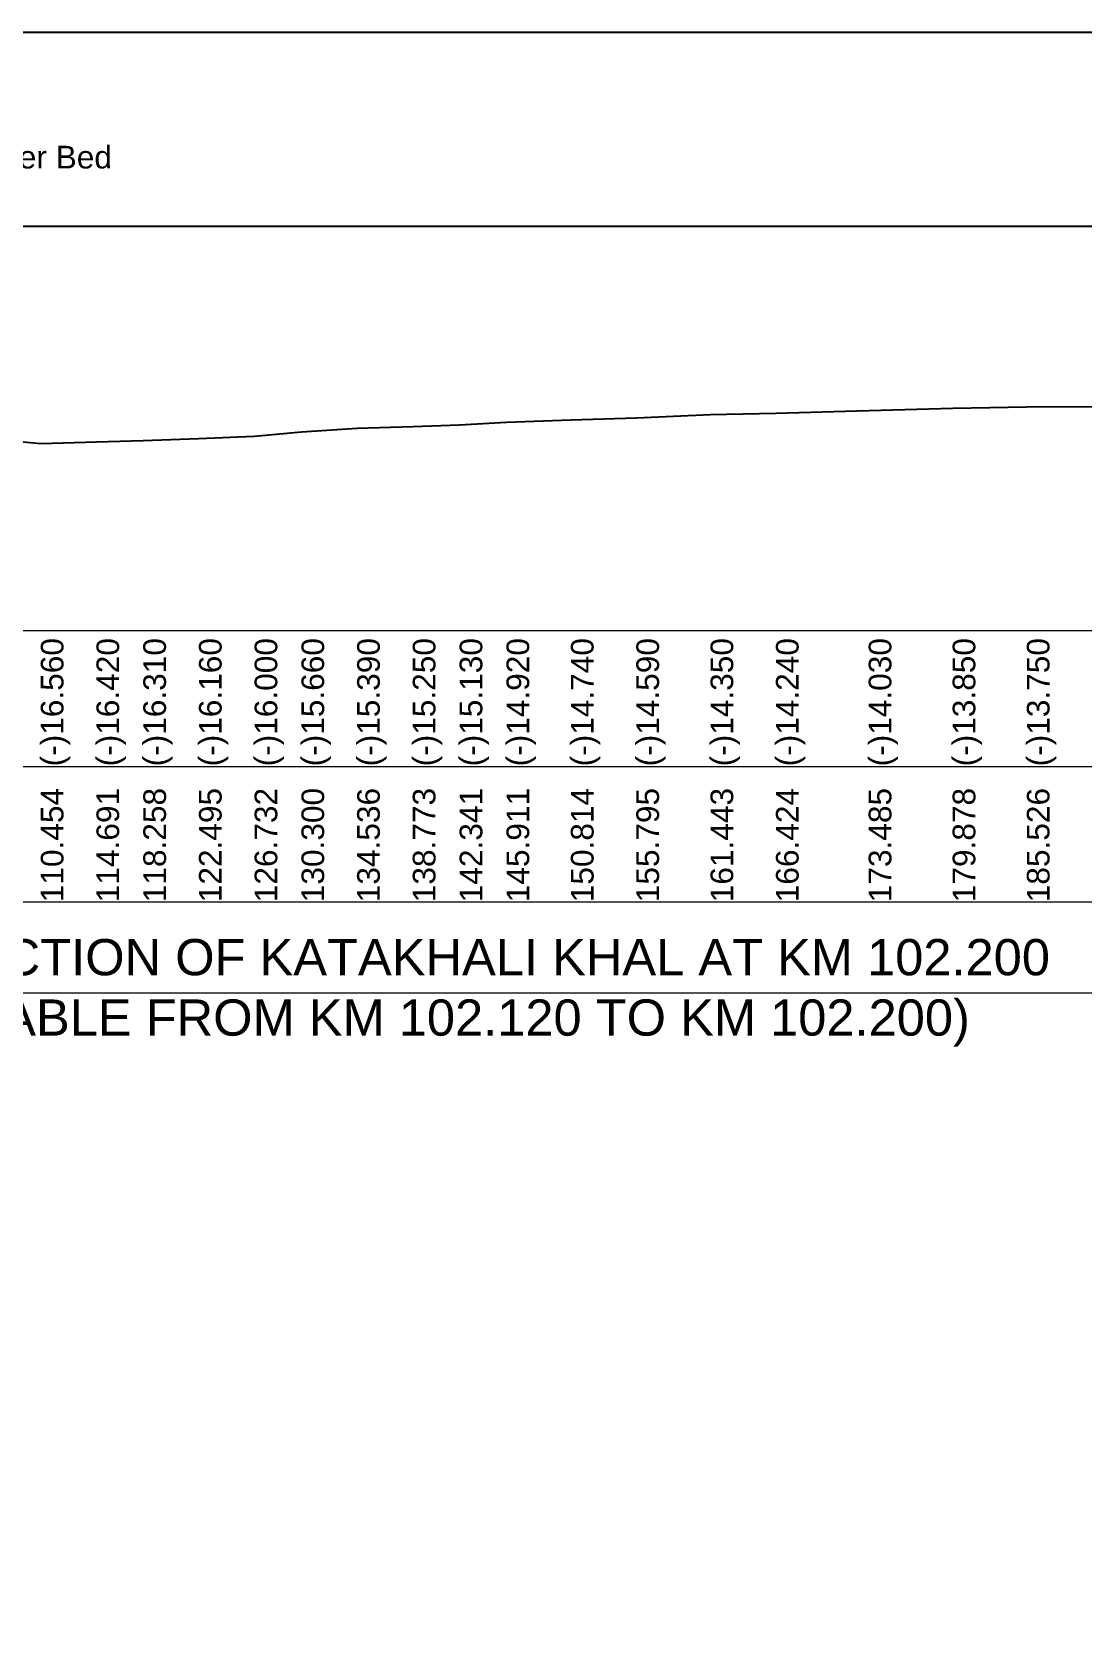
# Model space of a CAD drawing. Header units: inches. Extents: x 89000 to 845000, y -7071 to 18.
# Drawn here: x 239184 to 241504, y -3536 to 0 of the extents above; entities that cross this region are included whole.
import ezdxf

# ---------------------------------------------------------------- set-up
doc = ezdxf.new("R2010")
doc.units = ezdxf.units.IN
doc.header["$LTSCALE"] = 7
doc.header["$MEASUREMENT"] = 0
for name, color, linetype, lineweight in [('Cross section Data Border', 7, 'Continuous', 9), ('Cross Section Labels', 7, 'Continuous', 9), ('Existing_Bed_Level for Xsection', 7, 'Continuous', 25), ('Long Section Labels', 7, 'Continuous', 9)]:
    doc.layers.add(name, color=color, linetype=linetype, lineweight=lineweight)
doc.styles.get("Standard").update_dxf_attribs({"font": 'arial.ttf'})
doc.dimstyles.get("Standard").update_dxf_attribs({"dimtxt": 0.18, "dimasz": 0.18, "dimexe": 0.18, "dimexo": 0.0625, "dimgap": 0.09, "dimtad": 0, "dimtih": 1, "dimtoh": 1, "dimdec": 4, "dimzin": 0, "dimdsep": 46, "dimtxsty": 'Standard', "dimcen": 0.09, "dimadec": 0, "dimazin": 0, "dimtfac": 1, "dimtdec": 4, "dimtofl": 0, "dimtmove": 0, "dimatfit": 3, "dimfxl": 1, "dimtolj": 1, "dimtzin": 0, "dimarcsym": 0})

msp = doc.modelspace()

# ---------------------------------------------------------------- linework, layer by layer
msp.add_lwpolyline([(235000, 0), (245000, 0), (245000, -7071), (235000, -7071)], close=True)
at = {"layer": 'Cross section Data Border'}
msp.add_lwpolyline([(235100, -1321.76), (244006.58289, -1321.76), (244006.58289, -1921.76), (235100, -1921.76)], close=True, dxfattribs=at)
msp.add_lwpolyline([(235100, -1621.76), (244006.58289, -1621.76)], dxfattribs=at)
at = {"layer": 'Cross Section Labels'}
msp.add_lwpolyline([(237793.29145, -2121.76), (239953.29145, -2121.76), (242113.29145, -2121.76)], dxfattribs=at)
at = {"layer": 'Existing_Bed_Level for Xsection'}
for points in [[(236000, -428.76), (243906.58289, -428.76)], [(239101.9157, -899.14), (239203.15469, -909), (239326.03578, -904.94), (239429.48757, -901.75), (239552.35204, -897.4), (239675.22802, -892.76), (239778.68998, -882.9), (239901.55097, -875.07), (240024.42269, -871.01), (240127.89305, -867.53), (240231.41702, -861.44), (240373.61921, -856.22), (240518.04737, -851.87), (240681.86117, -844.91), (240826.30055, -841.72), (241031.06122, -835.63), (241216.45435, -830.41), (241380.26208, -827.51), (241565.65836, -826.93)]]:
    msp.add_lwpolyline(points, dxfattribs=at)

# ---------------------------------------------------------------- texts
at = {"layer": 'Cross Section Labels'}
for s, insert, char_height, attachment_point in [('200Kg Sand Filled Geo-bag(minimum 3 -Layers)to be dumped on River Bed^J@24.00m³/m as shown in drawing.', (238183.93662, -399.76), 50, 8), ('TYPICAL SECTION OF KATAKHALI KHAL AT KM 102.200^J( APPLICABLE FROM KM 102.120 TO KM 102.200)', (239953.29145, -2121.76), 80, 5)]:
    msp.add_mtext(s, dxfattribs=dict(at, insert=insert, char_height=char_height, attachment_point=attachment_point))
at = {"layer": 'Long Section Labels', "char_height": 50, "attachment_point": 1, "rotation": 90}
for s, insert in [('(-)16.560', (239203.15469, -1621.76)), ('(-)16.420', (239326.03578, -1621.76)), ('(-)16.310', (239429.48757, -1621.76)), ('(-)16.160', (239552.35204, -1621.76)), ('(-)16.000', (239675.22802, -1621.76)), ('(-)15.660', (239778.68998, -1621.76)), ('(-)15.390', (239901.55097, -1621.76)), ('(-)15.250', (240024.42269, -1621.76)), ('(-)15.130', (240127.89305, -1621.76)), ('(-)14.920', (240231.41702, -1621.76)), ('(-)14.740', (240373.61921, -1621.76)), ('(-)14.590', (240518.04737, -1621.76)), ('(-)14.350', (240681.86117, -1621.76)), ('(-)14.240', (240826.30055, -1621.76)), ('(-)14.030', (241031.06122, -1621.76)), ('(-)13.850', (241216.45435, -1621.76)), ('(-)13.750', (241380.26208, -1621.76)), ('110.454', (239203.15469, -1921.76)), ('114.691', (239326.03578, -1921.76)), ('118.258', (239429.48757, -1921.76)), ('122.495', (239552.35204, -1921.76)), ('126.732', (239675.22802, -1921.76)), ('130.300', (239778.68998, -1921.76)), ('134.536', (239901.55097, -1921.76)), ('138.773', (240024.42269, -1921.76)), ('142.341', (240127.89305, -1921.76)), ('145.911', (240231.41702, -1921.76)), ('150.814', (240373.61921, -1921.76)), ('155.795', (240518.04737, -1921.76)), ('161.443', (240681.86117, -1921.76)), ('166.424', (240826.30055, -1921.76)), ('173.485', (241031.06122, -1921.76)), ('179.878', (241216.45435, -1921.76)), ('185.526', (241380.26208, -1921.76))]:
    msp.add_mtext(s, dxfattribs=dict(at, insert=insert))

# ---------------------------------------------------------------- leaders
at = {"layer": 'Cross Section Labels', "annotation_type": 0, "has_hookline": 1, "hookline_direction": 0}
for points, text_width in [([(237590.60147, -434.6327), (237590.60147, -341.76), (237890.51147, -341.76)], 2510.77763), ([(237883.93662, -571.21244), (237883.93662, -399.76), (238183.84662, -399.76)], 2345.7367)]:
    msp.add_leader(points, dimstyle='Standard', override={"dimasz": 72}, dxfattribs=dict(at, text_width=text_width))

doc.saveas('drawing.dxf')
